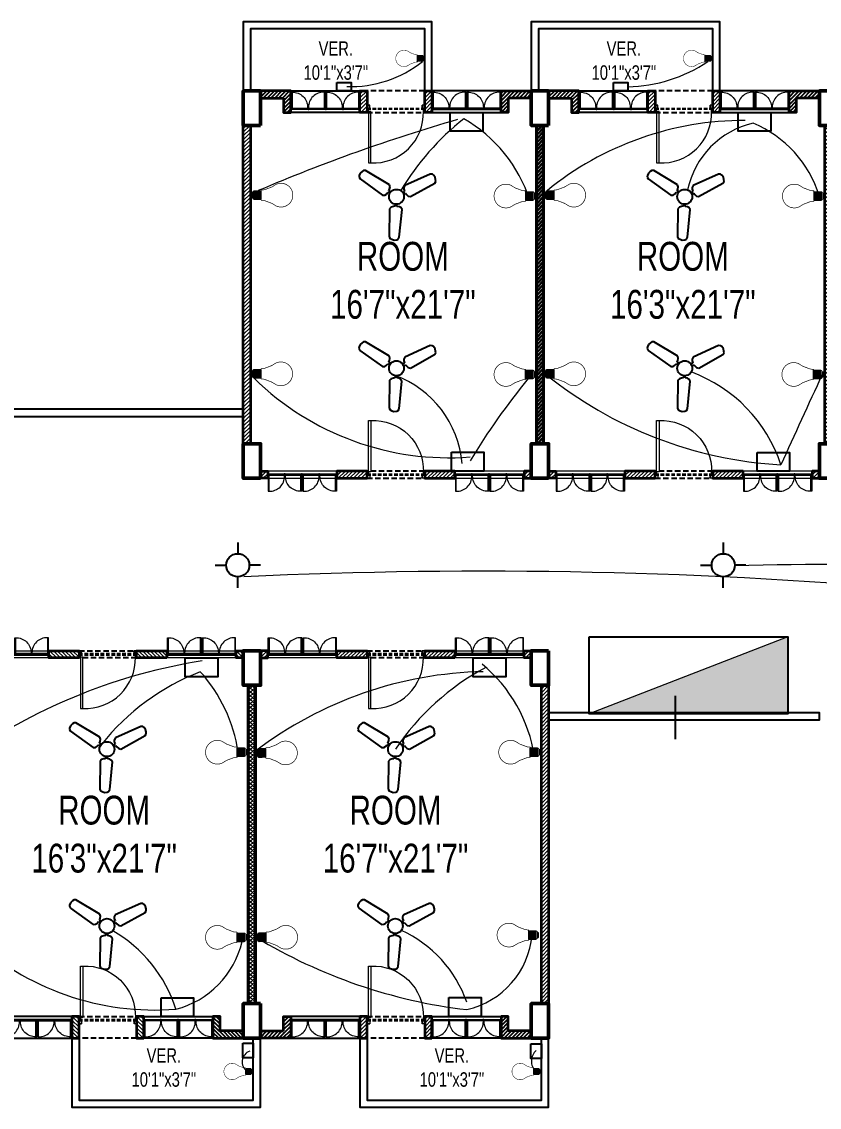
# Model space of a CAD drawing. Header units: inches. Extents: x -20263 to 10253, y -4567 to 3195.
# Drawn here: x -9298 to -8744, y 21 to 775 of the extents above; entities that cross this region are included whole.
import ezdxf

# ---------------------------------------------------------------- set-up
doc = ezdxf.new("R2010")
doc.units = ezdxf.units.IN
doc.header["$MEASUREMENT"] = 0
doc.linetypes.add('ACAD_ISO02W100', pattern=[15, 12, -3])
doc.linetypes.add('DASHED2', pattern=[0.375, 0.25, -0.125])
for name, color, linetype, lineweight in [('a', 2, 'Continuous', 5), ('A-TEXT', 7, 'Continuous', 5), ('ar-DOOR-WOOD', 44, 'Continuous', 0), ('light wiring', 1, 'Continuous', 5), ('Main Wall', 250, 'Continuous', 13), ('walll', 7, 'Continuous', 30)]:
    doc.layers.add(name, color=color, linetype=linetype, lineweight=lineweight)
doc.layers.add('hatch brick', color=32, linetype='Continuous', lineweight=0, transparency=0.4)
doc.layers.add('liveline', color=1, linetype='Continuous')
doc.styles.add('SIMPLE', font='romantic.ttf')
pattern_1 = [(45, (-64736.4789, -18621.158), (-1.325825215, 1.325825215), [])]
pattern_2 = [(45, (-1507434.3402, -132507.44), (-1.3258252147, 1.3258252147), [])]

# ---------------------------------------------------------------- blocks, each defined once
blk = doc.blocks.new('DOOR_45')
at = {"layer": 'ar-DOOR-WOOD'}
for p, q in [((-11008.75, 15426.44), (-11008.75, 15424.44)), ((-10968.75, 15426.44), (-11008.75, 15426.44)), ((-10968.75, 15427.44), (-10963.75, 15427.44)), ((-10968.75, 15427.44), (-10968.75, 15426.44)), ((-10968.75, 15424.44), (-10968.75, 15426.44)), ((-10968.75, 15426.44), (-10966.75, 15426.44)), ((-10966.75, 15426.44), (-10966.75, 15425.44)), ((-10966.75, 15425.44), (-10963.75, 15425.44)), ((-10963.75, 15427.44), (-10963.75, 15425.44)), ((-11008.75, 15424.44), (-10968.75, 15424.44)), ((-10968.75, 15382.44), (-10968.75, 15383.44)), ((-10968.75, 15383.44), (-10966.75, 15383.44)), ((-10968.75, 15382.44), (-10963.75, 15382.44)), ((-10966.75, 15384.44), (-10963.75, 15384.44)), ((-10966.75, 15383.44), (-10966.75, 15384.44)), ((-10963.75, 15382.44), (-10963.75, 15384.44))]:
    blk.add_line(p, q, dxfattribs=at)
for points in [[(-10968.75, 15426.44), (-11008.75, 15426.44), (-11008.75, 15424.44), (-10968.75, 15424.44)], [(-10963.75, 15427.44), (-10968.75, 15427.44), (-10968.75, 15426.44), (-10966.75, 15426.44), (-10966.75, 15425.44), (-10963.75, 15425.44)], [(-10968.75, 15383.44), (-10968.75, 15382.44), (-10963.75, 15382.44), (-10963.75, 15384.44), (-10966.75, 15384.44), (-10966.75, 15383.44)]]:
    blk.add_lwpolyline(points, close=True, dxfattribs=at)
blk.add_arc((-10969.89, 15422.35), 38.92, 176.90834, 271.67702, dxfattribs=at)
blk = doc.blocks.new('DOOR_40')
at = {"layer": 'ar-DOOR-WOOD'}
for p, q in [((-11029.1, 15421.4), (-11064.1, 15421.4)), ((-11064.1, 15421.4), (-11064.1, 15419.4)), ((-11064.1, 15419.4), (-11029.1, 15419.4)), ((-11029.1, 15422.4), (-11024.1, 15422.4)), ((-11029.1, 15422.4), (-11029.1, 15421.4)), ((-11029.1, 15419.4), (-11029.1, 15421.4)), ((-11029.1, 15421.4), (-11027.1, 15421.4)), ((-11027.1, 15421.4), (-11027.1, 15420.4)), ((-11027.1, 15420.4), (-11024.1, 15420.4)), ((-11024.1, 15422.4), (-11024.1, 15420.4)), ((-11029.1, 15383.4), (-11027.1, 15383.4)), ((-11029.1, 15382.4), (-11029.1, 15383.4)), ((-11029.1, 15382.4), (-11024.1, 15382.4)), ((-11027.1, 15383.4), (-11027.1, 15384.4)), ((-11027.1, 15384.4), (-11024.1, 15384.4)), ((-11024.1, 15382.4), (-11024.1, 15384.4))]:
    blk.add_line(p, q, dxfattribs=at)
blk.add_arc((-11029.4, 15418.2), 34.8, 178.03, 270.3561, dxfattribs=at)
blk = doc.blocks.new('room 1')
h = blk.add_hatch()
h.set_pattern_fill('ANSI31', color=256, scale=15)
h.paths.add_polyline_path([(1498318.01, 133229.01), (1498318.01, 133219.01), (1498323.01, 133219.01), (1498323.01, 133234.01), (1498302.01, 133234.01), (1498302.01, 133229.01), (1498302.01, 133229.01)])
h = blk.add_hatch()
h.set_pattern_fill('ANSI31', color=256, scale=15)
h.paths.add_polyline_path([(1498474.01, 133229.01), (1498474.01, 133219.01), (1498469.01, 133219.01), (1498469.01, 133234.01), (1498490.01, 133234.01), (1498490.01, 133229.01), (1498490.01, 133229.01)])
at = {"layer": 'hatch brick'}
h = blk.add_hatch(dxfattribs=at)
h.set_pattern_fill('ANSI31', color=256, scale=15)
h.set_pattern_definition([(45, (69, 2), (-1.3258252147, 1.3258252147), [])])
h.paths.add_polyline_path([(1498376.01, 133234.01), (1498376.01, 133219.01), (1498376.01, 133219.01), (1498371.01, 133219.01), (1498371.01, 133234.01)])
h = blk.add_hatch(dxfattribs=at)
h.set_pattern_fill('ANSI31', color=256, scale=15)
h.set_pattern_definition([(45, (114, 2), (-1.3258252147, 1.3258252147), [])])
h.paths.add_polyline_path([(1498421.01, 133234.01), (1498421.01, 133219.01), (1498421.01, 133219.01), (1498416.01, 133219.01), (1498416.01, 133234.01)])
h = blk.add_hatch(dxfattribs=at)
h.set_pattern_fill('ANSI31', color=256, scale=15)
h.paths.add_polyline_path([(1498298.51, 132989.01), (1498293.51, 132989.01), (1498293.51, 133210.01), (1498298.51, 133210.01)])
h = blk.add_hatch(dxfattribs=at)
h.set_pattern_fill('ANSI31', color=256, scale=15)
h.paths.add_polyline_path([(1498493.51, 132989.01), (1498498.51, 132989.01), (1498498.51, 133210.01), (1498493.51, 133210.01)])
h = blk.add_hatch(dxfattribs=at)
h.set_pattern_fill('ANSI31', color=256, scale=15)
h.set_pattern_definition([(45, (-14.5, 0), (-1.3258252147, 1.3258252147), [])])
h.paths.add_polyline_path([(1498302.01, 132970.01), (1498307.01, 132970.01), (1498307.01, 132965.01), (1498302.01, 132965.01)])
h = blk.add_hatch(dxfattribs=at)
h.set_pattern_fill('ANSI31', color=256, scale=15)
h.set_pattern_definition([(45, (-5, -252), (-1.3258252147, 1.3258252147), [])])
h.paths.add_polyline_path([(1498376.01, 132970.01), (1498355.01, 132970.01), (1498355.01, 132965.01), (1498376.01, 132965.01)])
h = blk.add_hatch(dxfattribs=at)
h.set_pattern_fill('ANSI31', color=256, scale=15)
h.set_pattern_definition([(45, (1.2113, 4e-09), (-1.3258252147, 1.3258252147), [])])
h.paths.add_polyline_path([(1498437.01, 132970.01), (1498416.01, 132970.01), (1498416.01, 132965.01), (1498437.01, 132965.01)])
h = blk.add_hatch(dxfattribs=at)
h.set_pattern_fill('ANSI31', color=256, scale=15)
h.paths.add_polyline_path([(1498490.01, 132970.01), (1498485.01, 132970.01), (1498485.01, 132965.01), (1498490.01, 132965.01)])
for points in [[(1498323.01, 133234.01), (1498371.01, 133234.01), (1498371.01, 133219.01), (1498323.01, 133219.01)], [(1498469.01, 133234.01), (1498421.01, 133234.01), (1498421.01, 133219.01), (1498469.01, 133219.01)]]:
    blk.add_lwpolyline(points, close=True)
at = {"linetype": 'DASHED2', "ltscale": 15}
for points in [[(1498376.01, 133219.01), (1498416.01, 133219.01), (1498416.01, 133234.01), (1498376.01, 133234.01)], [(1498376.01, 132965.01), (1498416.01, 132965.01), (1498416.01, 132970.01), (1498376.01, 132970.01)]]:
    blk.add_lwpolyline(points, close=True, dxfattribs=at)
at = {"layer": 'Main Wall', "color": 1, "lineweight": 50}
for points in [[(1498302.01, 133210.01), (1498290.01, 133210.01), (1498290.01, 133234.01), (1498302.01, 133234.01), (1498302.01, 133210.01)], [(1498502.01, 133210.01), (1498490.01, 133210.01), (1498490.01, 133234.01), (1498502.01, 133234.01), (1498502.01, 133210.01)], [(1498302.01, 132965.01), (1498290.01, 132965.01), (1498290.01, 132989.01), (1498302.01, 132989.01), (1498302.01, 132965.01)], [(1498502.01, 132965.01), (1498490.01, 132965.01), (1498490.01, 132989.01), (1498502.01, 132989.01), (1498502.01, 132965.01)]]:
    blk.add_lwpolyline(points, dxfattribs=at)
at = {"layer": 'Main Wall', "lineweight": 35}
for points in [[(1498318.01, 133229.01), (1498318.01, 133219.01), (1498323.01, 133219.01), (1498323.01, 133234.01), (1498302.01, 133234.01), (1498302.01, 133229.01), (1498302.01, 133229.01), (1498302.01, 133229.01), (1498318.01, 133229.01)], [(1498474.01, 133229.01), (1498474.01, 133219.01), (1498469.01, 133219.01), (1498469.01, 133234.01), (1498490.01, 133234.01), (1498490.01, 133229.01), (1498490.01, 133229.01), (1498490.01, 133229.01), (1498474.01, 133229.01)], [(1498376.01, 132970.01), (1498376.01, 132970.01), (1498355.01, 132970.01), (1498355.01, 132965.01), (1498376.01, 132965.01), (1498376.01, 132970.01)]]:
    blk.add_lwpolyline(points, dxfattribs=at)
for points in [[(1498376.01, 133234.01), (1498376.01, 133219.01), (1498376.01, 133219.01), (1498376.01, 133219.01), (1498371.01, 133219.01), (1498371.01, 133234.01)], [(1498421.01, 133234.01), (1498421.01, 133219.01), (1498421.01, 133219.01), (1498421.01, 133219.01), (1498416.01, 133219.01), (1498416.01, 133234.01)], [(1498298.51, 132989.01), (1498293.51, 132989.01), (1498293.51, 133210.01), (1498298.51, 133210.01)], [(1498493.51, 132989.01), (1498498.51, 132989.01), (1498498.51, 133210.01), (1498493.51, 133210.01)], [(1498302.01, 132970.01), (1498307.01, 132970.01), (1498307.01, 132965.01), (1498302.01, 132965.01)], [(1498437.01, 132970.01), (1498416.01, 132970.01), (1498416.01, 132965.01), (1498437.01, 132965.01)], [(1498490.01, 132970.01), (1498485.01, 132970.01), (1498485.01, 132965.01), (1498490.01, 132965.01)]]:
    blk.add_lwpolyline(points, close=True, dxfattribs=at)
at = {"layer": 'Main Wall', "color": 150}
for points in [[(1498371.01, 133221.01), (1498323.61, 133221.01), (1498323.61, 133222.01), (1498371.01, 133222.01)], [(1498371.01, 133221.01), (1498323.61, 133221.01), (1498323.61, 133221.51), (1498371.01, 133221.51)], [(1498421.01, 133221.01), (1498468.41, 133221.01), (1498468.41, 133222.01), (1498421.01, 133222.01)], [(1498421.01, 133221.01), (1498468.41, 133221.01), (1498468.41, 133221.51), (1498421.01, 133221.51)], [(1498307.01, 132968.01), (1498354.41, 132968.01), (1498354.41, 132967.01), (1498307.01, 132967.01)], [(1498307.01, 132968.01), (1498354.41, 132968.01), (1498354.41, 132967.51), (1498307.01, 132967.51)], [(1498437.61, 132968.01), (1498484.41, 132968.01), (1498484.41, 132967.01), (1498437.61, 132967.01)], [(1498437.61, 132968.01), (1498484.41, 132968.01), (1498484.41, 132967.51), (1498437.61, 132967.51)]]:
    blk.add_lwpolyline(points, close=True, dxfattribs=at)
at = {"layer": 'Main Wall', "color": 150, "linetype": 'DASHED2', "ltscale": 10}
for points in [[(1498376.01, 133222.01), (1498416.01, 133222.01), (1498416.01, 133221.01), (1498376.01, 133221.01)], [(1498376.01, 133222.01), (1498416.01, 133222.01), (1498416.01, 133221.51), (1498376.01, 133221.51)], [(1498376.01, 132968.01), (1498416.01, 132968.01), (1498416.01, 132967.01), (1498376.01, 132967.01)], [(1498376.01, 132968.01), (1498416.01, 132968.01), (1498416.01, 132967.51), (1498376.01, 132967.51)]]:
    blk.add_lwpolyline(points, close=True, dxfattribs=at)
at = {"layer": 'Main Wall'}
for points in [[(1498307.01, 132965.01), (1498355.01, 132965.01), (1498355.01, 132970.01), (1498307.01, 132970.01)], [(1498437.01, 132965.01), (1498485.01, 132965.01), (1498485.01, 132970.01), (1498437.01, 132970.01)]]:
    blk.add_lwpolyline(points, close=True, dxfattribs=at)
at = {"layer": 'Main Wall', "extrusion": (0, 0, -1)}
for name, p, xscale, yscale, zscale, rotation in [('DOOR_40', (-1502949.75, 129913.77), 0.2999999999999545, 0.2999999999999545, -0.2999999999999545, 270), ('DOOR_40', (-1502973.75, 129913.77), 0.2999999999999545, 0.2999999999999545, -0.2999999999999545, 270), ('DOOR_40', (-1493818.28, 129913.77), -0.2999999999999545, 0.2999999999999545, -0.2999999999999545, 90), ('DOOR_40', (-1493842.28, 129913.77), -0.2999999999999545, 0.2999999999999545, -0.2999999999999545, 90), ('DOOR_45', (-1512089.3, 142969.57), -0.8888888888889142, 0.8888888888889142, -0.8888888888889142, 270), ('DOOR_45', (-1512089.3, 123219.46), 0.8888888888889142, 0.8888888888889142, -0.8888888888889142, 270), ('DOOR_40', (-1493704.28, 136275.25), 0.2999999999999545, 0.2999999999999545, -0.2999999999999545, 90), ('DOOR_40', (-1493728.28, 136275.25), 0.2999999999999545, 0.2999999999999545, -0.2999999999999545, 90), ('DOOR_40', (-1493834.28, 136275.25), 0.2999999999999545, 0.2999999999999545, -0.2999999999999545, 90), ('DOOR_40', (-1493858.28, 136275.25), 0.2999999999999545, 0.2999999999999545, -0.2999999999999545, 90)]:
    blk.add_blockref(name, p, dxfattribs=dict(at, xscale=xscale, yscale=yscale, zscale=zscale, rotation=rotation))
at = {"layer": 'Main Wall'}
for p, xscale, yscale, zscale, rotation in [((1493720.28, 129913.77), 0.2999999999999545, 0.2999999999999545, 0.2999999999999545, 270), ((1493744.28, 129913.77), 0.2999999999999545, 0.2999999999999545, 0.2999999999999545, 270), ((1503047.75, 129913.77), -0.2999999999999545, 0.2999999999999545, 0.2999999999999546, 90), ((1503071.75, 129913.77), -0.2999999999999545, 0.2999999999999545, 0.2999999999999546, 90), ((1502933.75, 136275.25), 0.2999999999999546, 0.2999999999999546, 0.2999999999999546, 90), ((1502957.75, 136275.25), 0.2999999999999546, 0.2999999999999546, 0.2999999999999546, 90), ((1503063.75, 136275.25), 0.2999999999999546, 0.2999999999999546, 0.2999999999999546, 90), ((1503087.75, 136275.25), 0.2999999999999546, 0.2999999999999546, 0.2999999999999546, 90)]:
    blk.add_blockref('DOOR_40', p, dxfattribs=dict(at, xscale=xscale, yscale=yscale, zscale=zscale, rotation=rotation))
blk = doc.blocks.new('LED')
for p, q in [((-12.1, -25.6), (11.9, -25.6)), ((-11.6, -7.7), (11.7, -7.7)), ((-11.6, -11), (11.7, -9.6)), ((-11.6, -13.3), (11.7, -11.8)), ((-11.5, -15.5), (11.8, -14.1)), ((-11.3, -17.8), (11.9, -16.3)), ((-11.2, -20), (12.1, -18.6)), ((-11.2, -22.2), (12.1, -20.8)), ((-11.2, -24.5), (12.1, -23.1))]:
    blk.add_line(p, q)
at = {"lineweight": 9}
blk.add_line((7.8, -3.1), (-7.8, -3.1), dxfattribs=at)
for points, const_width in [([(5.3, 0), (5.4, 0), (5.7, 0), (6.1, -0.1), (6.6, -0.3), (7, -0.6), (7.2, -0.9), (7.4, -1.2), (7.5, -1.5), (7.7, -2), (7.7, -2.5), (7.8, -3.1), (7.7, -2.5), (7.7, -2), (7.5, -1.5), (7.4, -1.2), (7.2, -0.9), (7, -0.6), (6.6, -0.3), (6.1, -0.1), (5.7, 0), (5.4, 0), (5.3, 0), (-5.3, 0), (-5.4, 0), (-5.5, 0), (-5.8, 0), (-6.1, -0.1), (-6.4, -0.2), (-6.7, -0.5), (-7, -0.7), (-7.3, -1.1), (-7.6, -1.7), (-7.7, -2.3), (-7.8, -3.1), (-7.8, -3.1), (-7.9, -3.2), (-8.1, -3.2), (-8.3, -3.3), (-8.9, -3.6), (-9.6, -4.1), (-10.3, -4.7), (-11, -5.4), (-11.2, -5.9), (-11.4, -6.4), (-11.6, -7), (-11.6, -7.7), (-12.2, -7.7), (-12.1, -26)], 2), ([(-5.3, 0), (-5.4, 0), (-5.5, 0), (-5.8, 0), (-6.1, -0.1), (-6.4, -0.2), (-6.7, -0.5), (-7, -0.7), (-7.3, -1.1), (-7.6, -1.7), (-7.7, -2.3), (-7.8, -3.1)], 1), ([(-0.1, -111.1), (-0.2, -111.1), (-1, -111.1), (-1.8, -111.1), (-2.6, -111.1), (-3.4, -111), (-4.2, -110.9), (-5, -110.8), (-5.8, -110.6), (-6.6, -110.5), (-7.4, -110.3), (-8.1, -110.1), (-8.9, -109.9), (-9.6, -109.7), (-10.4, -109.5), (-11.1, -109.2), (-11.8, -108.9), (-12.5, -108.7), (-13.2, -108.3), (-13.9, -108), (-14.6, -107.7), (-15.3, -107.3), (-16, -106.9), (-16.6, -106.6), (-17.3, -106.2), (-17.9, -105.7), (-18.5, -105.3), (-19.2, -104.8), (-19.8, -104.4), (-20.4, -103.9), (-20.9, -103.4), (-21.5, -102.9), (-22.1, -102.4), (-22.6, -101.9), (-23.1, -101.3), (-23.7, -100.8), (-24.2, -100.2), (-24.6, -99.6), (-25.1, -99), (-25.6, -98.4), (-26, -97.8), (-26.5, -97.2), (-26.9, -96.5), (-27.3, -95.9), (-27.7, -95.2), (-28.1, -94.6), (-28.4, -93.9), (-28.8, -93.2), (-29.1, -92.5), (-29.4, -91.8), (-29.7, -91.1), (-30, -90.4), (-30.2, -89.6), (-30.5, -88.9), (-30.7, -88.1), (-30.9, -87.4), (-31.1, -86.6), (-31.2, -85.9), (-31.4, -85.1), (-31.5, -84.3), (-31.6, -83.5), (-31.7, -82.7), (-31.8, -81.9), (-31.8, -81.1), (-31.9, -80.3), (-31.9, -79.5), (-31.9, -78.2), (-31.8, -77), (-31.7, -75.8), (-31.5, -74.6), (-31.3, -73.4), (-31.1, -72.2), (-30.8, -71.1), (-30.4, -69.9), (-30, -68.8), (-29.6, -67.7), (-29.2, -66.6), (-22.1, -55), (-14.6, -35.3), (-14.1, -29.7), (-14.1, -27.1), (-12.1, -25.6)], 1.8), ([(-0.1, -111.1), (0, -111.1), (0.8, -111.1), (1.6, -111.1), (2.5, -111.1), (3.3, -111), (4, -110.9), (4.8, -110.8), (5.6, -110.6), (6.4, -110.5), (7.2, -110.3), (7.9, -110.1), (8.7, -109.9), (9.4, -109.7), (10.2, -109.5), (10.9, -109.2), (11.6, -108.9), (12.3, -108.7), (13, -108.3), (13.7, -108), (14.4, -107.7), (15.1, -107.3), (15.8, -106.9), (16.4, -106.6), (17.1, -106.2), (17.7, -105.7), (18.3, -105.3), (19, -104.8), (19.6, -104.4), (20.2, -103.9), (20.7, -103.4), (21.3, -102.9), (21.9, -102.4), (22.4, -101.9), (22.9, -101.3), (23.5, -100.8), (24, -100.2), (24.5, -99.6), (24.9, -99), (25.4, -98.4), (25.8, -97.8), (26.3, -97.2), (26.7, -96.5), (27.1, -95.9), (27.5, -95.2), (27.9, -94.6), (28.2, -93.9), (28.6, -93.2), (28.9, -92.5), (29.2, -91.8), (29.5, -91.1), (29.8, -90.4), (30, -89.6), (30.3, -88.9), (30.5, -88.1), (30.7, -87.4), (30.9, -86.6), (31, -85.9), (31.2, -85.1), (31.3, -84.3), (31.4, -83.5), (31.5, -82.7), (31.6, -81.9), (31.6, -81.1), (31.7, -80.3), (31.7, -79.5), (31.7, -78.2), (31.6, -77), (31.5, -75.8), (31.3, -74.6), (31.1, -73.4), (30.9, -72.2), (30.6, -71.1), (30.2, -69.9), (29.9, -68.8), (29.4, -67.7), (29, -66.6), (21.9, -55), (14.4, -35.3), (13.9, -29.7), (13.9, -27.1), (11.9, -25.6)], 1.8), ([(11.9, -26.1), (11.9, -7.7), (11.7, -7.7), (11.6, -7), (11.4, -6.4), (11.2, -5.9), (11, -5.4), (10.3, -4.7), (9.6, -4.1), (8.9, -3.6), (8.3, -3.3), (7.9, -3.2), (7.8, -3.1), (7.8, -3.1)], 2)]:
    blk.add_lwpolyline(points, dxfattribs=dict(const_width=const_width))
at = {"color": 7, "lineweight": 20}
blk.add_open_spline([(-9.8, -25.6), (-9.8, -25.6), (9.4, -25.6), (9.4, -25.6)], degree=3, dxfattribs=at)
blk = doc.blocks.new('6')
at = {"color": 7}
for p, q in [((3268, -2243), (3260, -2275)), ((3260, -2275), (3351, -2687)), ((3285, -2228), (3268, -2243)), ((3322, -2211), (3285, -2228)), ((3359, -2211), (3322, -2211)), ((3387, -2215), (3359, -2211)), ((3407, -2236), (3387, -2215)), ((3533, -2638), (3407, -2236)), ((3351, -2687), (3378, -2709)), ((3378, -2709), (3403, -2714)), ((3403, -2714), (3440, -2709)), ((3440, -2709), (3450, -2742)), ((3468, -2701), (3489, -2690)), ((3477, -2735), (3468, -2701)), ((3489, -2690), (3518, -2669)), ((3518, -2669), (3533, -2638)), ((3291, -2913), (3005, -3223)), ((3325, -2910), (3291, -2913)), ((3357, -2925), (3325, -2910)), ((3378, -2938), (3357, -2925)), ((3403, -2913), (3378, -2938)), ((3399, -2958), (3423, -2933)), ((3422, -2988), (3399, -2958)), ((3594, -2888), (3628, -2897)), ((3635, -2869), (3601, -2861)), ((3628, -2897), (3627, -2922)), ((3627, -2922), (3631, -2958)), ((3631, -2958), (3650, -2985)), ((3649, -2835), (3635, -2869)), ((3666, -2816), (3649, -2835)), ((3699, -2804), (3666, -2816)), ((4101, -2931), (3699, -2804)), ((4124, -2954), (4101, -2931)), ((4129, -2976), (4124, -2954)), ((3113, -3331), (3424, -3046)), ((3429, -3011), (3422, -2988)), ((3424, -3046), (3429, -3011)), ((3650, -2985), (4061, -3078)), ((4061, -3078), (4089, -3071)), ((4089, -3071), (4107, -3048)), ((4107, -3048), (4125, -3016)), ((4125, -3016), (4129, -2976)), ((3005, -3223), (2997, -3251)), ((2997, -3251), (3008, -3278)), ((3008, -3278), (3026, -3309)), ((3026, -3309), (3059, -3333)), ((3059, -3333), (3081, -3340)), ((3081, -3340), (3113, -3331))]:
    blk.add_line(p, q, dxfattribs=at)
blk.add_circle((3491, -2846), 113, dxfattribs=at)

msp = doc.modelspace()

# ---------------------------------------------------------------- hatches: boundary and pattern name
h = msp.add_hatch()
h.set_pattern_fill('ANSI31', color=256, scale=15)
h.set_pattern_definition(pattern_2)
h.paths.add_polyline_path([(-9116.327, 721.573), (-9116.327, 711.573), (-9111.327, 711.573), (-9111.327, 726.573), (-9132.327, 726.573), (-9132.327, 721.573), (-9132.327, 721.573)])
h = msp.add_hatch()
h.set_pattern_fill('ANSI31', color=256, scale=15)
h.set_pattern_definition(pattern_2)
h.paths.add_polyline_path([(-8960.327, 721.573), (-8960.327, 711.573), (-8965.327, 711.573), (-8965.327, 726.573), (-8944.327, 726.573), (-8944.327, 721.573), (-8944.327, 721.573)])
h = msp.add_hatch()
h.set_pattern_fill('ANSI31', color=256, scale=15)
h.set_pattern_definition(pattern_1)
h.paths.add_polyline_path([(-9116.327, 73.823), (-9116.327, 83.823), (-9111.327, 83.823), (-9111.327, 68.823), (-9132.327, 68.823), (-9132.327, 73.823), (-9132.327, 73.823)])
h = msp.add_hatch()
h.set_pattern_fill('ANSI31', color=256, scale=15)
h.set_pattern_definition(pattern_1)
h.paths.add_polyline_path([(-8960.327, 73.823), (-8960.327, 83.823), (-8965.327, 83.823), (-8965.327, 68.823), (-8944.327, 68.823), (-8944.327, 73.823), (-8944.327, 73.823)])
at = {"layer": 'hatch brick'}
h = msp.add_hatch(dxfattribs=at)
h.set_pattern_fill('ANSI31', color=256, scale=15)
h.set_pattern_definition([(45, (-1507365.3402, -132505.44), (-1.3258252147, 1.3258252147), [])])
h.paths.add_polyline_path([(-9058.327, 726.573), (-9058.327, 711.573), (-9058.327, 711.573), (-9063.327, 711.573), (-9063.327, 726.573)])
h = msp.add_hatch(dxfattribs=at)
h.set_pattern_fill('ANSI31', color=256, scale=15)
h.set_pattern_definition([(45, (-1507320.3402, -132505.44), (-1.3258252147, 1.3258252147), [])])
h.paths.add_polyline_path([(-9013.327, 726.573), (-9013.327, 711.573), (-9013.327, 711.573), (-9018.327, 711.573), (-9018.327, 726.573)])
h = msp.add_hatch(dxfattribs=at)
h.set_pattern_fill('ANSI31', color=256, scale=15)
h.set_pattern_definition([(45, (-1507437.8402, -132507.44), (-1.3258252147, 1.3258252147), [])])
h.paths.add_polyline_path([(-9139.327, 481.573), (-9144.327, 481.573), (-9144.327, 702.573), (-9139.327, 702.573)])
h = msp.add_hatch(dxfattribs=at)
h.set_pattern_fill('ANSI31', color=256, scale=15)
h.set_pattern_definition(pattern_2)
h.paths.add_polyline_path([(-8940.827, 481.573), (-8935.827, 481.573), (-8935.827, 702.573), (-8940.827, 702.573)])
h = msp.add_hatch(dxfattribs=at)
h.set_pattern_fill('ANSI31', color=256, scale=15)
h.set_pattern_definition([(45, (-1507448.8402, -132507.44), (-1.3258252147, 1.3258252147), [])])
h.paths.add_polyline_path([(-9132.327, 462.573), (-9127.327, 462.573), (-9127.327, 457.573), (-9132.327, 457.573)])
h = msp.add_hatch(dxfattribs=at)
h.set_pattern_fill('ANSI31', color=256, scale=15)
h.set_pattern_definition([(45, (-1507439.3402, -132759.44), (-1.3258252147, 1.3258252147), [])])
h.paths.add_polyline_path([(-9058.327, 462.573), (-9079.327, 462.573), (-9079.327, 457.573), (-9058.327, 457.573)])
h = msp.add_hatch(dxfattribs=at)
h.set_pattern_fill('ANSI31', color=256, scale=15)
h.set_pattern_definition([(45, (-1507433.129, -132507.44), (-1.3258252147, 1.3258252147), [])])
h.paths.add_polyline_path([(-8997.327, 462.573), (-9018.327, 462.573), (-9018.327, 457.573), (-8997.327, 457.573)])
h = msp.add_hatch(dxfattribs=at)
h.set_pattern_fill('ANSI31', color=256, scale=15)
h.set_pattern_definition(pattern_2)
h.paths.add_polyline_path([(-8944.327, 462.573), (-8949.327, 462.573), (-8949.327, 457.573), (-8944.327, 457.573)])
h = msp.add_hatch(dxfattribs=at)
h.set_pattern_fill('ANSI31', color=256, scale=15)
h.set_pattern_definition([(45, (-64750.9789, -18621.158), (-1.325825215, 1.325825215), [])])
h.paths.add_polyline_path([(-9132.327, 332.823), (-9127.327, 332.823), (-9127.327, 337.823), (-9132.327, 337.823)])
h = msp.add_hatch(dxfattribs=at)
h.set_pattern_fill('ANSI31', color=256, scale=15)
h.set_pattern_definition([(45, (-64741.4789, -18873.158), (-1.325825215, 1.325825215), [])])
h.paths.add_polyline_path([(-9058.327, 332.823), (-9079.327, 332.823), (-9079.327, 337.823), (-9058.327, 337.823)])
h = msp.add_hatch(dxfattribs=at)
h.set_pattern_fill('ANSI31', color=256, scale=15)
h.set_pattern_definition([(45, (-64735.2676, -18621.158), (-1.325825215, 1.325825215), [])])
h.paths.add_polyline_path([(-8997.327, 332.823), (-9018.327, 332.823), (-9018.327, 337.823), (-8997.327, 337.823)])
h = msp.add_hatch(dxfattribs=at)
h.set_pattern_fill('ANSI31', color=256, scale=15)
h.set_pattern_definition(pattern_1)
h.paths.add_polyline_path([(-8944.327, 332.823), (-8949.327, 332.823), (-8949.327, 337.823), (-8944.327, 337.823)])
h = msp.add_hatch(dxfattribs=at)
h.set_pattern_fill('ANSI31', color=256, scale=15)
h.set_pattern_definition(pattern_1)
h.paths.add_polyline_path([(-9135.827, 313.823), (-9140.827, 313.823), (-9140.827, 92.823), (-9135.827, 92.823)])
h = msp.add_hatch(dxfattribs=at)
h.set_pattern_fill('ANSI31', color=256, scale=15)
h.set_pattern_definition([(45, (-64732.9789, -18621.158), (-1.325825215, 1.325825215), [])])
h.paths.add_polyline_path([(-8937.327, 313.823), (-8932.327, 313.823), (-8932.327, 92.823), (-8937.327, 92.823)])
h = msp.add_hatch(dxfattribs=at)
h.set_pattern_fill('ANSI31', color=256, scale=15)
h.set_pattern_definition([(45, (-64667.4789, -18619.158), (-1.325825215, 1.325825215), [])])
h.paths.add_polyline_path([(-9058.327, 68.823), (-9058.327, 83.823), (-9058.327, 83.823), (-9063.327, 83.823), (-9063.327, 68.823)])
h = msp.add_hatch(dxfattribs=at)
h.set_pattern_fill('ANSI31', color=256, scale=15)
h.set_pattern_definition([(45, (-64622.4789, -18619.158), (-1.325825215, 1.325825215), [])])
h.paths.add_polyline_path([(-9013.327, 68.823), (-9013.327, 83.823), (-9013.327, 83.823), (-9018.327, 83.823), (-9018.327, 68.823)])
at = {"layer": 'walll', "linetype": 'ACAD_ISO02W100', "lineweight": 20}
h = msp.add_hatch(color=7, dxfattribs=at)
h.dxf.hatch_style = 1
h.paths.add_polyline_path([(-8766.191, 293.999), (-8766.191, 347.54), (-8904.161, 293.999)])

# ---------------------------------------------------------------- linework, layer by layer
at = {"color": 30, "true_color": 0xf8991e}
for p, q in [((-9148.14, 412.86), (-9148.14, 405.173)), ((-8811.054, 412.86), (-8811.054, 405.173)), ((-9163.862, 397.139), (-9156.174, 397.139)), ((-9132.419, 397.139), (-9140.107, 397.139)), ((-8826.775, 397.139), (-8819.088, 397.139)), ((-8795.333, 397.139), (-8803.02, 397.139)), ((-9148.14, 381.418), (-9148.14, 389.105)), ((-8811.054, 381.418), (-8811.054, 389.105))]:
    msp.add_line(p, q, dxfattribs=at)
at = {"color": 7, "lineweight": 20}
msp.add_line((-8766.191, 347.54), (-8904.161, 293.999), dxfattribs=at)
for points in [[(-9013.327, 726.573), (-9013.327, 774.573), (-9144.327, 774.573), (-9144.327, 726.573)], [(-9018.327, 726.573), (-9018.327, 769.573), (-9139.327, 769.573), (-9139.327, 726.573)], [(-8813.327, 726.573), (-8813.327, 774.573), (-8944.327, 774.573), (-8944.327, 726.573)], [(-8818.327, 726.573), (-8818.327, 769.573), (-8939.327, 769.573), (-8939.327, 726.573)], [(-9263.327, 68.823), (-9263.327, 20.823), (-9132.327, 20.823), (-9132.327, 68.823)], [(-9258.327, 68.823), (-9258.327, 25.823), (-9137.327, 25.823), (-9137.327, 68.823)], [(-9063.327, 68.823), (-9063.327, 20.823), (-8932.327, 20.823), (-8932.327, 68.823)], [(-9058.327, 68.823), (-9058.327, 25.823), (-8937.327, 25.823), (-8937.327, 68.823)]]:
    msp.add_lwpolyline(points)
at = {"color": 116, "true_color": 0x136734}
for points in [[(-9079.351, 732.318), (-9069.393, 732.318), (-9069.393, 726.573), (-9079.351, 726.573)], [(-8887.327, 732.318), (-8877.369, 732.318), (-8877.369, 726.573), (-8887.327, 726.573)], [(-9000.581, 711.573), (-8978.073, 711.573), (-8978.073, 698.49), (-9000.581, 698.49)], [(-8800.581, 711.573), (-8778.073, 711.573), (-8778.073, 698.49), (-8800.581, 698.49)], [(-8999.681, 475.618), (-8977.174, 475.618), (-8977.174, 462.534), (-8999.681, 462.534)], [(-8787.454, 475.529), (-8764.947, 475.529), (-8764.947, 462.446), (-8787.454, 462.446)], [(-9184.581, 332.823), (-9162.073, 332.823), (-9162.073, 319.74), (-9184.581, 319.74)], [(-8984.581, 332.823), (-8962.073, 332.823), (-8962.073, 319.74), (-8984.581, 319.74)], [(-9201.404, 96.83), (-9178.897, 96.83), (-9178.897, 83.747), (-9201.404, 83.747)], [(-9001.619, 97.055), (-8979.111, 97.055), (-8979.111, 83.971), (-9001.619, 83.971)], [(-9144.566, 65.334), (-9137.334, 65.334), (-9137.334, 55.133), (-9144.566, 55.133)], [(-8944.537, 64.951), (-8937.305, 64.951), (-8937.305, 54.751), (-8944.537, 54.751)]]:
    msp.add_lwpolyline(points, close=True, dxfattribs=at)
for points in [[(-9111.327, 726.573), (-9063.327, 726.573), (-9063.327, 711.573), (-9111.327, 711.573)], [(-8965.327, 726.573), (-9013.327, 726.573), (-9013.327, 711.573), (-8965.327, 711.573)], [(-9532.327, 500.573), (-9144.327, 500.573), (-9144.327, 505.573), (-9532.327, 505.573)], [(-8932.327, 289.761), (-8744.327, 289.761), (-8744.327, 294.761), (-8932.327, 294.761)], [(-9111.327, 68.823), (-9063.327, 68.823), (-9063.327, 83.823), (-9111.327, 83.823)], [(-8965.327, 68.823), (-9013.327, 68.823), (-9013.327, 83.823), (-8965.327, 83.823)]]:
    msp.add_lwpolyline(points, close=True)
at = {"linetype": 'DASHED2', "ltscale": 15}
for points in [[(-9058.327, 711.573), (-9018.327, 711.573), (-9018.327, 726.573), (-9058.327, 726.573)], [(-9058.327, 457.573), (-9018.327, 457.573), (-9018.327, 462.573), (-9058.327, 462.573)], [(-9058.327, 337.823), (-9018.327, 337.823), (-9018.327, 332.823), (-9058.327, 332.823)], [(-9058.327, 83.823), (-9018.327, 83.823), (-9018.327, 68.823), (-9058.327, 68.823)]]:
    msp.add_lwpolyline(points, close=True, dxfattribs=at)
at = {"color": 7, "lineweight": -3}
msp.add_lwpolyline([(-8904.161, 347.54), (-8766.191, 347.54), (-8766.191, 293.999), (-8904.161, 293.999)], close=True, dxfattribs=at)
at = {"color": 30, "true_color": 0xf8991e}
for centre in [(-9148.14, 397.139), (-8811.054, 397.139)]:
    msp.add_circle(centre, 8.034, dxfattribs=at)
at = {"layer": 'a'}
for centre, radius, start, end in [((-8878.809, 564.449), 181.65, 128.206395, 149.272097), ((-8777.072, 645.476), 60.02, 102.60627, 168.146169), ((-9063.677, 461.779), 71.623, 4.933719, 69.759348), ((-8868.999, 434.536), 103.2, 18.321278, 69.764429), ((-8892.82, 171.463), 175.703, 118.220194, 146.090389), ((-9113.667, 168.966), 165.724, 111.401875, 141.200344), ((-9282.815, 59.851), 96.257, 17.594497, 60.178927), ((-9069.855, 65.826), 85.415, 19.0544, 65.588983)]:
    msp.add_arc(centre, radius, start, end, dxfattribs=at)
at = {"layer": 'light wiring'}
for centre, radius, start, end in [((-9069.909, 810.112), 80.586, 268.163394, 308.380989), ((-8879.193, 832.303), 102.873, 271.016283, 303.926762), ((-8658.546, -456.657), 1211.118, 106.153362, 113.108132), ((-9040.897, 620.143), 100.253, 17.669387, 60.255764), ((-8796.369, 488.958), 217.035, 89.847149, 129.159204), ((-8820.759, 630.353), 79.791, 16.903139, 67.459186), ((-8755.318, 751.157), 284.614, 230.954303, 266.835389), ((12624.718, -9281.051), 23511.744, 155.3377175, 155.5057139), ((-9001.396, 665.689), 193.887, 225.684557, 274.309826), ((-8555.113, 208.086), 504.766, 140.850482, 148.789863), ((-8977.637, -3106.502), 3499.557, 76.887248, 92.72246), ((-8748.006, -1286.202), 1683.843, 70.576374, 91.872616), ((-9111.422, -57.425), 393.005, 99.008755, 124.394086), ((-9043.623, 249.207), 102.598, 8.515545, 50.587247), ((-9253.485, 251.824), 106.766, 8.435992, 41.998692), ((-8972.402, 54.162), 269.169, 91.124102, 127.310527), ((-9205.738, 275.502), 187.131, 226.886337, 274.498206), ((-9206.783, 150.235), 63.272, 284.387211, 346.838915), ((-8946.366, 451.034), 364.916, 238.802217, 263.271755), ((-9002.166, 145.888), 58.725, 282.836654, 354.724052), ((-9137.043, 52.318), 8.032, 110.076496, 234.740721), ((-8934.409, 52.844), 9.856, 130.972195, 225.955319)]:
    msp.add_arc(centre, radius, start, end, dxfattribs=at)
at = {"layer": 'liveline'}
msp.add_line((-8844.508, 306.426), (-8844.508, 276.426), dxfattribs=at)
at = {"layer": 'Main Wall', "color": 1, "lineweight": 50}
for points in [[(-9132.327, 702.573), (-9144.327, 702.573), (-9144.327, 726.573), (-9132.327, 726.573), (-9132.327, 702.573)], [(-8932.327, 702.573), (-8944.327, 702.573), (-8944.327, 726.573), (-8932.327, 726.573), (-8932.327, 702.573)], [(-9132.327, 457.573), (-9144.327, 457.573), (-9144.327, 481.573), (-9132.327, 481.573), (-9132.327, 457.573)], [(-8932.327, 457.573), (-8944.327, 457.573), (-8944.327, 481.573), (-8932.327, 481.573), (-8932.327, 457.573)], [(-9132.327, 337.823), (-9144.327, 337.823), (-9144.327, 313.823), (-9132.327, 313.823), (-9132.327, 337.823)], [(-8932.327, 337.823), (-8944.327, 337.823), (-8944.327, 313.823), (-8932.327, 313.823), (-8932.327, 337.823)], [(-9132.327, 92.823), (-9144.327, 92.823), (-9144.327, 68.823), (-9132.327, 68.823), (-9132.327, 92.823)], [(-8932.327, 92.823), (-8944.327, 92.823), (-8944.327, 68.823), (-8932.327, 68.823), (-8932.327, 92.823)]]:
    msp.add_lwpolyline(points, dxfattribs=at)
at = {"layer": 'Main Wall', "lineweight": 35}
for points in [[(-9116.327, 721.573), (-9116.327, 711.573), (-9111.327, 711.573), (-9111.327, 726.573), (-9132.327, 726.573), (-9132.327, 721.573), (-9132.327, 721.573), (-9132.327, 721.573), (-9116.327, 721.573)], [(-8960.327, 721.573), (-8960.327, 711.573), (-8965.327, 711.573), (-8965.327, 726.573), (-8944.327, 726.573), (-8944.327, 721.573), (-8944.327, 721.573), (-8944.327, 721.573), (-8960.327, 721.573)], [(-9058.327, 462.573), (-9058.327, 462.573), (-9079.327, 462.573), (-9079.327, 457.573), (-9058.327, 457.573), (-9058.327, 462.573)], [(-9058.327, 332.823), (-9058.327, 332.823), (-9079.327, 332.823), (-9079.327, 337.823), (-9058.327, 337.823), (-9058.327, 332.823)], [(-9116.327, 73.823), (-9116.327, 83.823), (-9111.327, 83.823), (-9111.327, 68.823), (-9132.327, 68.823), (-9132.327, 73.823), (-9132.327, 73.823), (-9132.327, 73.823), (-9116.327, 73.823)], [(-8960.327, 73.823), (-8960.327, 83.823), (-8965.327, 83.823), (-8965.327, 68.823), (-8944.327, 68.823), (-8944.327, 73.823), (-8944.327, 73.823), (-8944.327, 73.823), (-8960.327, 73.823)]]:
    msp.add_lwpolyline(points, dxfattribs=at)
for points in [[(-9058.327, 726.573), (-9058.327, 711.573), (-9058.327, 711.573), (-9058.327, 711.573), (-9063.327, 711.573), (-9063.327, 726.573)], [(-9013.327, 726.573), (-9013.327, 711.573), (-9013.327, 711.573), (-9013.327, 711.573), (-9018.327, 711.573), (-9018.327, 726.573)], [(-9139.327, 481.573), (-9144.327, 481.573), (-9144.327, 702.573), (-9139.327, 702.573)], [(-8940.827, 481.573), (-8935.827, 481.573), (-8935.827, 702.573), (-8940.827, 702.573)], [(-9132.327, 462.573), (-9127.327, 462.573), (-9127.327, 457.573), (-9132.327, 457.573)], [(-8997.327, 462.573), (-9018.327, 462.573), (-9018.327, 457.573), (-8997.327, 457.573)], [(-8944.327, 462.573), (-8949.327, 462.573), (-8949.327, 457.573), (-8944.327, 457.573)], [(-9132.327, 332.823), (-9127.327, 332.823), (-9127.327, 337.823), (-9132.327, 337.823)], [(-8997.327, 332.823), (-9018.327, 332.823), (-9018.327, 337.823), (-8997.327, 337.823)], [(-8944.327, 332.823), (-8949.327, 332.823), (-8949.327, 337.823), (-8944.327, 337.823)], [(-9135.827, 313.823), (-9140.827, 313.823), (-9140.827, 92.823), (-9135.827, 92.823)], [(-8937.327, 313.823), (-8932.327, 313.823), (-8932.327, 92.823), (-8937.327, 92.823)], [(-9058.327, 68.823), (-9058.327, 83.823), (-9058.327, 83.823), (-9058.327, 83.823), (-9063.327, 83.823), (-9063.327, 68.823)], [(-9013.327, 68.823), (-9013.327, 83.823), (-9013.327, 83.823), (-9013.327, 83.823), (-9018.327, 83.823), (-9018.327, 68.823)]]:
    msp.add_lwpolyline(points, close=True, dxfattribs=at)
at = {"layer": 'Main Wall', "color": 150}
for points in [[(-9063.327, 713.573), (-9110.727, 713.573), (-9110.727, 714.573), (-9063.327, 714.573)], [(-9063.327, 713.573), (-9110.727, 713.573), (-9110.727, 714.073), (-9063.327, 714.073)], [(-9013.327, 713.573), (-8965.927, 713.573), (-8965.927, 714.573), (-9013.327, 714.573)], [(-9013.327, 713.573), (-8965.927, 713.573), (-8965.927, 714.073), (-9013.327, 714.073)], [(-9127.327, 460.573), (-9079.927, 460.573), (-9079.927, 459.573), (-9127.327, 459.573)], [(-9127.327, 460.573), (-9079.927, 460.573), (-9079.927, 460.073), (-9127.327, 460.073)], [(-8996.727, 460.573), (-8949.927, 460.573), (-8949.927, 459.573), (-8996.727, 459.573)], [(-8996.727, 460.573), (-8949.927, 460.573), (-8949.927, 460.073), (-8996.727, 460.073)], [(-9127.327, 334.823), (-9079.927, 334.823), (-9079.927, 335.823), (-9127.327, 335.823)], [(-9127.327, 334.823), (-9079.927, 334.823), (-9079.927, 335.323), (-9127.327, 335.323)], [(-8996.727, 334.823), (-8949.927, 334.823), (-8949.927, 335.823), (-8996.727, 335.823)], [(-8996.727, 334.823), (-8949.927, 334.823), (-8949.927, 335.323), (-8996.727, 335.323)], [(-9063.327, 81.823), (-9110.727, 81.823), (-9110.727, 80.823), (-9063.327, 80.823)], [(-9063.327, 81.823), (-9110.727, 81.823), (-9110.727, 81.323), (-9063.327, 81.323)], [(-9013.327, 81.823), (-8965.927, 81.823), (-8965.927, 80.823), (-9013.327, 80.823)], [(-9013.327, 81.823), (-8965.927, 81.823), (-8965.927, 81.323), (-9013.327, 81.323)]]:
    msp.add_lwpolyline(points, close=True, dxfattribs=at)
at = {"layer": 'Main Wall', "color": 150, "linetype": 'DASHED2', "ltscale": 10}
for points in [[(-9058.327, 714.573), (-9018.327, 714.573), (-9018.327, 713.573), (-9058.327, 713.573)], [(-9058.327, 714.573), (-9018.327, 714.573), (-9018.327, 714.073), (-9058.327, 714.073)], [(-9058.327, 460.573), (-9018.327, 460.573), (-9018.327, 459.573), (-9058.327, 459.573)], [(-9058.327, 460.573), (-9018.327, 460.573), (-9018.327, 460.073), (-9058.327, 460.073)], [(-9058.327, 334.823), (-9018.327, 334.823), (-9018.327, 335.823), (-9058.327, 335.823)], [(-9058.327, 334.823), (-9018.327, 334.823), (-9018.327, 335.323), (-9058.327, 335.323)], [(-9058.327, 80.823), (-9018.327, 80.823), (-9018.327, 81.823), (-9058.327, 81.823)], [(-9058.327, 80.823), (-9018.327, 80.823), (-9018.327, 81.323), (-9058.327, 81.323)]]:
    msp.add_lwpolyline(points, close=True, dxfattribs=at)
at = {"layer": 'Main Wall'}
for points in [[(-9127.327, 457.573), (-9079.327, 457.573), (-9079.327, 462.573), (-9127.327, 462.573)], [(-8997.327, 457.573), (-8949.327, 457.573), (-8949.327, 462.573), (-8997.327, 462.573)], [(-9127.327, 337.823), (-9079.327, 337.823), (-9079.327, 332.823), (-9127.327, 332.823)], [(-8997.327, 337.823), (-8949.327, 337.823), (-8949.327, 332.823), (-8997.327, 332.823)]]:
    msp.add_lwpolyline(points, close=True, dxfattribs=at)

# ---------------------------------------------------------------- block references
at = {"color": 1}
for p, xscale, yscale, zscale, rotation in [((-9018.498, 749.124), -0.1793349189005943, 0.1793349189005943, 0.1793349189005943, 269.9999999998945), ((-8818.758, 749.124), -0.1793349189005943, 0.1793349189005943, 0.1793349189005943, 269.9999999998945), ((-9138.682, 654.159), 0.2590482185936613, 0.2590482185936613, 0.2590482185936613, 90), ((-8941.356, 653.547), -0.2590482185936613, 0.2590482185936613, 0.2590482185936613, 270), ((-8935.409, 654.159), 0.2590482185936613, 0.2590482185936613, 0.2590482185936613, 90), ((-8741.163, 653.547), -0.2590482185936613, 0.2590482185936613, 0.2590482185936613, 270), ((-9138.835, 530.116), 0.2590482185936613, 0.2590482185936613, 0.2590482185936613, 90), ((-8941.38, 529.672), -0.2590482185936613, 0.2590482185936613, 0.2590482185936613, 270), ((-8935.421, 530.116), 0.2590482185936613, 0.2590482185936613, 0.2590482185936613, 90), ((-8741.543, 529.672), -0.2590482185936613, 0.2590482185936613, 0.2590482185936613, 270), ((-9141.712, 267.375), -0.2590482185936613, 0.2590482185936613, 0.2590482185936613, 270), ((-9135.555, 266.866), 0.2590482185936613, 0.2590482185936613, 0.2590482185936613, 90), ((-8938.138, 267.375), -0.2590482185936613, 0.2590482185936613, 0.2590482185936613, 270), ((-9141.737, 138.84), -0.2590482185936613, 0.2590482185936613, 0.2590482185936613, 269.9999999998945), ((-9135.39, 138.89), 0.2590482185936613, 0.2590482185936613, 0.2590482185936613, 90), ((-8939.276, 140.411), -0.2590482185936613, 0.2590482185936613, 0.2590482185936613, 269.9999999998945), ((-9137.818, 45.681), -0.1793349189005943, 0.1793349189005943, 0.1793349189005943, 269.9999999998945), ((-8937.803, 45.681), -0.1793349189005943, 0.1793349189005943, 0.1793349189005943, 269.9999999998945)]:
    msp.add_blockref('LED', p, dxfattribs=dict(at, xscale=xscale, yscale=yscale, zscale=zscale, rotation=rotation))
at = {"extrusion": (0, 0, -1), "xscale": -1, "zscale": -1}
msp.add_blockref('room 1', (1507234.34, -132507.44), dxfattribs=at)
at = {"color": 40, "true_color": 0xf8d731, "xscale": 0.04578869434389712, "yscale": 0.04578869434389712, "zscale": 0.04578869434389712, "rotation": 41.8550425353075}
for p in [(-9243.934, 643.403), (-9043.806, 643.403), (-9243.961, 524.38), (-9043.783, 524.38), (-9444.961, 259.872), (-9244.647, 259.872), (-9444.962, 137.039), (-9244.758, 137.039)]:
    msp.add_blockref('6', p, dxfattribs=at)
at = {"xscale": -1, "rotation": 180}
msp.add_blockref('room 1', (-1507634.34, 133302.836), dxfattribs=at)
at = {"layer": 'Main Wall', "extrusion": (0, 0, -1)}
for name, p, xscale, yscale, zscale, rotation in [('DOOR_40', (4484.593, -2593.667), 0.2999999999999545, 0.2999999999999545, -0.2999999999999545, 270), ('DOOR_40', (4460.593, -2593.667), 0.2999999999999545, 0.2999999999999545, -0.2999999999999545, 270), ('DOOR_40', (4386.593, -2593.667), 0.2999999999999545, 0.2999999999999545, -0.2999999999999546, 270), ('DOOR_40', (4362.593, -2593.667), 0.2999999999999545, 0.2999999999999545, -0.2999999999999546, 270), ('DOOR_45', (-4654.957, -9287.982), 0.8888888888889142, 0.8888888888889142, -0.8888888888889142, 270), ('DOOR_40', (13730.06, 3767.813), 0.2999999999999545, 0.2999999999999545, -0.2999999999999545, 90), ('DOOR_40', (13706.06, 3767.813), 0.2999999999999545, 0.2999999999999545, -0.2999999999999545, 90), ('DOOR_40', (13600.06, 3767.813), 0.2999999999999545, 0.2999999999999545, -0.2999999999999545, 90), ('DOOR_40', (13576.06, 3767.813), 0.2999999999999545, 0.2999999999999545, -0.2999999999999545, 90), ('DOOR_40', (4500.593, -2972.417), 0.2999999999999546, 0.2999999999999546, -0.2999999999999546, 270), ('DOOR_40', (4476.593, -2972.417), 0.2999999999999546, 0.2999999999999546, -0.2999999999999546, 270), ('DOOR_40', (4370.593, -2972.417), 0.2999999999999546, 0.2999999999999546, -0.2999999999999546, 270), ('DOOR_40', (4346.593, -2972.417), 0.2999999999999546, 0.2999999999999546, -0.2999999999999546, 270), ('DOOR_45', (-4654.957, -9666.732), 0.8888888888889142, 0.8888888888889142, -0.8888888888889142, 270), ('DOOR_40', (13714.06, 3389.063), 0.2999999999999545, 0.2999999999999545, -0.2999999999999545, 90), ('DOOR_40', (13690.06, 3389.063), 0.2999999999999545, 0.2999999999999545, -0.2999999999999545, 90), ('DOOR_40', (13616.06, 3389.063), 0.2999999999999545, 0.2999999999999545, -0.2999999999999545, 90), ('DOOR_40', (13592.06, 3389.063), 0.2999999999999545, 0.2999999999999545, -0.2999999999999545, 90)]:
    msp.add_blockref(name, p, dxfattribs=dict(at, xscale=xscale, yscale=yscale, zscale=zscale, rotation=rotation))
at = {"layer": 'Main Wall'}
for name, p, xscale, yscale, zscale, rotation in [('DOOR_40', (-13714.06, -2593.667), 0.2999999999999545, 0.2999999999999545, 0.2999999999999545, 270), ('DOOR_40', (-13690.06, -2593.667), 0.2999999999999545, 0.2999999999999545, 0.2999999999999545, 270), ('DOOR_40', (-13616.06, -2593.667), 0.2999999999999545, 0.2999999999999545, 0.2999999999999545, 270), ('DOOR_40', (-13592.06, -2593.667), 0.2999999999999545, 0.2999999999999545, 0.2999999999999545, 270), ('DOOR_45', (4654.957, 10462.128), 0.8888888888889142, 0.8888888888889142, 0.8888888888889142, 90), ('DOOR_40', (-4500.593, 3767.813), 0.2999999999999546, 0.2999999999999546, 0.2999999999999546, 90), ('DOOR_40', (-4476.593, 3767.813), 0.2999999999999546, 0.2999999999999546, 0.2999999999999546, 90), ('DOOR_40', (-4370.593, 3767.813), 0.2999999999999546, 0.2999999999999546, 0.2999999999999546, 90), ('DOOR_40', (-4346.593, 3767.813), 0.2999999999999546, 0.2999999999999546, 0.2999999999999546, 90), ('DOOR_40', (-13730.06, -2972.417), 0.2999999999999545, 0.2999999999999545, 0.2999999999999545, 270), ('DOOR_40', (-13706.06, -2972.417), 0.2999999999999545, 0.2999999999999545, 0.2999999999999545, 270), ('DOOR_40', (-13600.06, -2972.417), 0.2999999999999545, 0.2999999999999545, 0.2999999999999545, 270), ('DOOR_40', (-13576.06, -2972.417), 0.2999999999999545, 0.2999999999999545, 0.2999999999999545, 270), ('DOOR_45', (4654.957, 10083.378), 0.8888888888889142, 0.8888888888889142, 0.8888888888889142, 90), ('DOOR_40', (-4484.593, 3389.063), 0.2999999999999545, 0.2999999999999545, 0.2999999999999545, 90), ('DOOR_40', (-4460.593, 3389.063), 0.2999999999999545, 0.2999999999999545, 0.2999999999999545, 90), ('DOOR_40', (-4386.593, 3389.063), 0.2999999999999545, 0.2999999999999545, 0.2999999999999545, 90), ('DOOR_40', (-4362.593, 3389.063), 0.2999999999999545, 0.2999999999999545, 0.2999999999999545, 90)]:
    msp.add_blockref(name, p, dxfattribs=dict(at, xscale=xscale, yscale=yscale, zscale=zscale, rotation=rotation))

# ---------------------------------------------------------------- texts
at = {"layer": 'A-TEXT', "attachment_point": 9, "style": 'SIMPLE'}
for s, insert, char_height, width in [('\\pxqc;{\\fSwis721 LtCn BT|b0|i0|c0|p34;VER.\\P10\'1"x3\'7"}', (-9043.327, 734.14), 10, 73.45933), ('\\pxqc;{\\fSwis721 LtCn BT|b0|i0|c0|p34;VER.\\P10\'1"x3\'7"}', (-8843.327, 734.14), 10, 73.45933), ('\\pxqc;{\\fSwis721 LtCn BT|b0|i0|c0|p34;ROOM\\P16\'7"x21\'7"}', (-8960.037, 568.07), 20, 146.91866), ('\\pxqc;{\\fSwis721 LtCn BT|b0|i0|c0|p34;ROOM\\P16\'3"x21\'7"}', (-8765.656, 568.07), 20, 146.91866), ('\\pxqc;{\\fSwis721 LtCn BT|b0|i0|c0|p34;ROOM\\P16\'3"x21\'7"}', (-9167.459, 183.53), 20, 146.91866), ('\\pxqc;{\\fSwis721 LtCn BT|b0|i0|c0|p34;ROOM\\P16\'7"x21\'7"}', (-8965.121, 183.53), 20, 146.91866), ('\\pxqc;{\\fSwis721 LtCn BT|b0|i0|c0|p34;VER.\\P10\'1"x3\'7"}', (-9162.721, 34.977), 10, 73.45933), ('\\pxqc;{\\fSwis721 LtCn BT|b0|i0|c0|p34;VER.\\P10\'1"x3\'7"}', (-8962.721, 34.977), 10, 73.45933)]:
    msp.add_mtext(s, dxfattribs=dict(at, insert=insert, char_height=char_height, width=width))

doc.saveas('drawing.dxf')
